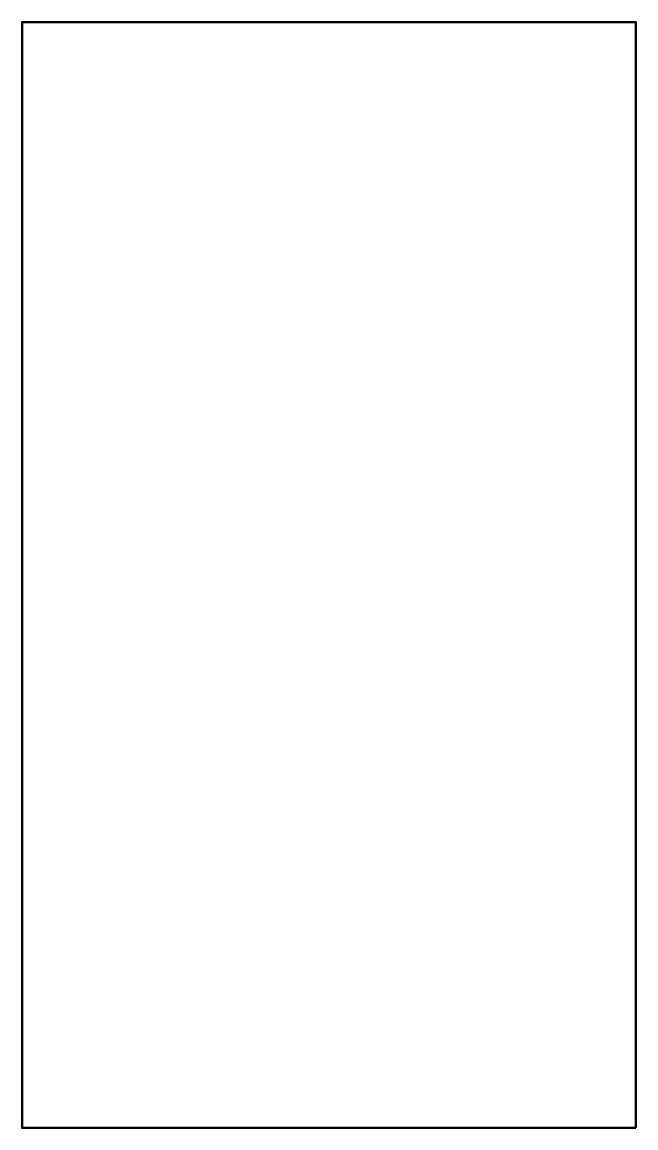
# Model space of a CAD drawing. Header units: millimetres. Extents: x 0 to 1000, y 0 to 1801.
import ezdxf

# ---------------------------------------------------------------- set-up
doc = ezdxf.new("R2010")
doc.units = ezdxf.units.MM
doc.layers.add('IV_OUTER_PROFILE', color=7, linetype='Continuous', lineweight=50)

msp = doc.modelspace()

# ---------------------------------------------------------------- linework, layer by layer
at = {"layer": 'IV_OUTER_PROFILE', "flags": 128}
msp.add_lwpolyline([(1000, 0), (0, 0), (0, 1800.8), (1000, 1800.8)], close=True, dxfattribs=at)

doc.saveas('drawing.dxf')
